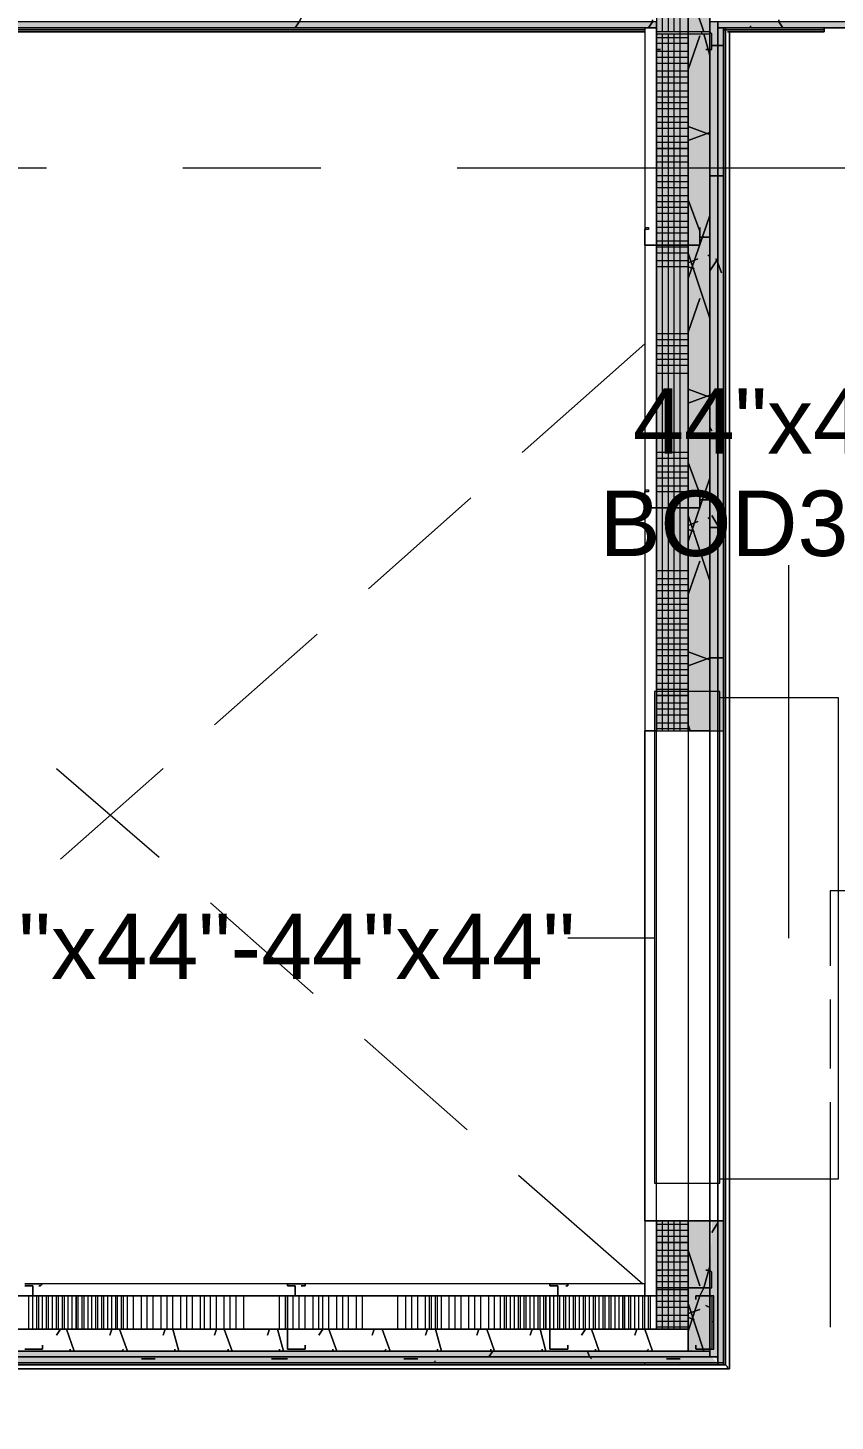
# Model space of a CAD drawing. Header units: metres. Extents: x -2 to 237, y -8 to 52.
# Drawn here: x 8.226 to 10.1, y 29.942 to 33.175 of the extents above; entities that cross this region are included whole.
import ezdxf

# ---------------------------------------------------------------- set-up
doc = ezdxf.new("R2010")
doc.units = ezdxf.units.M
doc.layers.add('HVAC - Ductos', color=5, linetype='Continuous', lineweight=0)
doc.layers.add('PDF4_Text', color=7, linetype='Continuous', lineweight=0)
doc.layers.add('PDF4_Geometry', color=7, linetype='Continuous', lineweight=0, true_color=0xaaaaaa)
doc.layers.add('PDF4_Solid Fills', color=7, linetype='Continuous', lineweight=0, true_color=0xffffff)
doc.styles.add('PDF Helvetica', font='')
doc.styles.get('PDF Helvetica').set_extended_font_data('Helvetica')

msp = doc.modelspace()

# ---------------------------------------------------------------- hatches: boundary and pattern name
at = {"layer": 'PDF4_Solid Fills', "lineweight": 0, "transparency": 33554559}
h = msp.add_hatch(color=256, dxfattribs=at)
h.paths.add_polyline_path([(9.8269, 33.1883), (9.8269, 33.1745), (12.2552, 33.1745), (12.2552, 33.1883)])
h.paths.add_polyline_path([(6.464, 33.1745), (6.464, 33.3715), (6.4457, 33.3715), (6.4457, 33.1745)])
h.paths.add_polyline_path([(6.6472, 33.1883), (6.6472, 33.1745), (9.6849, 33.1745), (9.6849, 33.1883)])
h.paths.add_polyline_path([(16.2778, 33.1883), (12.3972, 33.1883), (12.3972, 33.1745), (16.2778, 33.1745)])
h = msp.add_hatch(color=256, dxfattribs=at)
h.paths.add_polyline_path([(9.6849, 31.5435), (9.7582, 31.5435), (9.7582, 33.2065), (9.6849, 33.2065)])
h.paths.add_polyline_path([(9.6849, 30.1552), (9.7582, 30.1552), (9.7582, 30.4072), (9.6849, 30.4072)])
h = msp.add_hatch(color=256, dxfattribs=at)
h.paths.add_polyline_path([(9.6849, 31.5435), (9.7582, 31.5435), (9.7582, 33.2065), (9.6849, 33.2065)])
h.paths.add_polyline_path([(9.6849, 30.1552), (9.7582, 30.1552), (9.7582, 30.4072), (9.6849, 30.4072)])
h = msp.add_hatch(color=256, dxfattribs=at)
h.paths.add_polyline_path([(9.8086, 31.5435), (9.8086, 33.2065), (9.7582, 33.2065), (9.7582, 31.5435)])
h.paths.add_polyline_path([(9.8086, 30.4072), (9.7582, 30.4072), (9.7582, 30.1048), (9.7765, 30.1094), (9.8086, 30.1094)])
h = msp.add_hatch(color=256, dxfattribs=at)
h.paths.add_polyline_path([(9.8086, 31.5435), (9.8086, 33.2065), (9.7582, 33.2065), (9.7582, 31.5435)])
h.paths.add_polyline_path([(9.8086, 30.4072), (9.7582, 30.4072), (9.7582, 30.1048), (9.7674, 30.1094), (9.8086, 30.1094)])
h = msp.add_hatch(color=256, dxfattribs=at)
h.paths.add_polyline_path([(9.8269, 31.5435), (9.8269, 33.1883), (9.8086, 33.1883), (9.8086, 31.5435)])
h.paths.add_polyline_path([(9.8132, 30.4072), (9.8086, 30.2331), (9.8086, 30.0911), (9.8269, 30.0911), (9.8269, 30.4072)])
h = msp.add_hatch(color=256, dxfattribs=at)
h.paths.add_polyline_path([(9.8269, 31.5435), (9.8269, 33.1883), (9.8086, 33.1883), (9.8086, 31.5435)])
h.paths.add_polyline_path([(9.8132, 30.4072), (9.8086, 30.1094), (9.8086, 30.0911), (9.8269, 30.0911), (9.8269, 30.4072)])
h = msp.add_hatch(color=256, dxfattribs=at)
h.paths.add_polyline_path([(9.8269, 31.5435), (9.8406, 31.5435), (9.8406, 33.1745), (9.8269, 33.1745)])
h.paths.add_polyline_path([(9.8406, 30.4072), (9.8269, 30.4072), (9.8269, 30.0773), (9.8406, 30.0773)])
h = msp.add_hatch(color=256, dxfattribs=at)
h.paths.add_polyline_path([(9.8269, 31.5435), (9.8406, 31.5435), (9.8406, 33.1745), (9.8269, 33.1745)])
h.paths.add_polyline_path([(9.8406, 30.4072), (9.8269, 30.4072), (9.8269, 30.0773), (9.8406, 30.0773)])
msp.add_hatch(color=256, dxfattribs=at).paths.add_polyline_path([(6.6656, 30.0956), (9.7883, 30.0911), (9.8086, 30.0911), (9.8086, 30.1048), (6.6472, 30.1048), (6.6472, 30.0911), (6.6473, 30.0911), (6.661, 30.0956)])
h = msp.add_hatch(color=256, dxfattribs=at)
h.paths.add_polyline_path([(6.6656, 30.0773), (9.6574, 30.0773), (9.8255, 30.0727), (9.8269, 30.0727), (9.8269, 30.0773), (9.8132, 30.0911), (6.6656, 30.0911)])
h.paths.add_polyline_path([(9.8269, 30.0819), (9.8269, 30.0911), (9.8178, 30.0911), (9.8224, 30.0865)])

# ---------------------------------------------------------------- linework, layer by layer
at = {"layer": 'HVAC - Ductos', "lineweight": 0}
for points in [[(9.9919, 31.0623), (9.9919, 31.9283)], [(10.198, 31.1723), (10.0881, 31.1723), (10.0881, 30.9983)], [(9.6803, 31.0623), (9.4787, 31.0623)], [(10.0881, 30.9203), (10.0881, 30.76)], [(10.0881, 30.6821), (10.0881, 30.5034), (10.0881, 30.1598)]]:
    msp.add_lwpolyline(points, dxfattribs=at)
for points in [[(9.6803, 31.6351), (9.6803, 30.4943), (9.8315, 30.4943), (9.8315, 31.6351)], [(9.8315, 31.6213), (10.1064, 31.6213), (10.1064, 30.5034), (9.8315, 30.5034)]]:
    msp.add_lwpolyline(points, close=True, dxfattribs=at)
at = {"layer": 'PDF4_Geometry', "lineweight": 0}
for points in [[(16.1633, 30.0544), (16.2778, 30.0544), (16.2778, 27.0947), (16.4932, 27.0947), (16.4932, 33.2845), (18.7565, 33.2845), (18.7565, 33.3898), (16.2778, 33.3898), (6.4457, 33.3898), (6.4457, 33.1745), (6.4457, 27.1771), (6.6656, 27.1771), (6.6656, 30.0727), (9.6574, 30.0727), (9.8406, 30.0727), (9.8406, 30.4072), (9.6574, 30.4072), (9.6574, 30.2606), (9.4787, 30.2606)], [(9.7582, 33.2065), (9.7582, 33.1745), (9.7582, 33.1653), (9.7582, 32.6705), (9.7582, 32.0611), (9.7582, 31.5435), (9.7582, 30.4072), (9.8086, 30.4072), (9.8086, 31.5435), (9.8269, 31.5435), (9.8269, 30.4072), (9.8269, 30.0911), (9.8086, 30.0911), (9.6574, 30.0911), (6.6656, 30.0911), (6.661, 30.0911), (6.6472, 30.0911), (6.6472, 27.1771), (6.6472, 27.1405), (6.6472, 24.8588)], [(12.2689, 33.2065), (9.8086, 33.2065), (9.8086, 33.1883), (9.8086, 33.1745), (9.8086, 31.5435), (9.7582, 31.5435)], [(6.6335, 33.1883), (6.6335, 33.1745), (6.6335, 30.2331), (6.6335, 30.1552), (6.6656, 30.1552), (6.6748, 30.1552), (6.7985, 30.1552), (7.2016, 30.1552), (7.6094, 30.1552), (8.2188, 30.1552), (8.8281, 30.1552), (9.4375, 30.1552), (9.6574, 30.1552), (9.6849, 30.1552), (9.7582, 30.1552), (9.7582, 30.2514), (9.7582, 30.4072), (9.6849, 30.4072), (9.6574, 30.4072), (9.6574, 31.5435), (9.8406, 31.5435)], [(9.6849, 33.1883), (6.6472, 33.1883), (6.6472, 33.1745), (6.6472, 30.2331), (6.661, 30.2331), (6.661, 30.2606), (6.6656, 30.2606), (6.6656, 33.1699), (9.6574, 33.1699), (6.6656, 33.1699), (6.6656, 30.2606), (6.6656, 33.1745), (6.6656, 30.2606)], [(9.6574, 33.1745), (6.7343, 33.1745), (9.6574, 33.1745), (6.6656, 33.1745), (9.6574, 33.1745), (6.6656, 33.1745), (9.6574, 33.1745), (6.661, 33.1745)], [(6.661, 33.1745), (9.6574, 33.1745), (6.661, 33.1745)], [(6.7985, 30.2606), (6.6656, 30.2606), (6.6656, 33.1745), (9.6574, 33.1745), (9.6574, 31.5435), (9.8406, 31.5435), (9.8406, 33.1745), (12.2369, 33.1745), (12.2369, 30.0544), (12.4247, 30.0544), (13.144, 30.0544), (13.144, 30.2376), (12.4247, 30.2376), (12.4247, 30.8379)], [(6.6656, 30.2331), (9.6574, 30.2331), (9.6849, 30.2331), (9.6849, 30.4072), (9.6849, 31.5435), (9.6574, 31.5435), (9.6574, 30.4072), (9.8406, 30.4072), (9.8406, 31.5435), (9.8406, 33.1745), (9.8406, 30.0727), (9.8406, 30.0773), (9.8269, 30.0773), (9.6574, 30.0773), (6.6656, 30.0773)], [(9.8269, 30.0773), (9.8269, 30.0727), (9.8406, 30.0727), (9.8452, 30.0727), (9.8498, 30.0681), (9.8498, 30.0635), (9.8544, 30.0635), (6.6748, 30.0635), (9.8544, 30.0635), (6.6748, 30.0635), (9.8544, 30.0635), (9.8498, 30.0635), (9.8498, 30.0681), (9.8452, 30.0727), (9.8406, 30.0727), (9.8406, 33.1699), (9.8406, 30.0727), (9.8452, 30.0727), (9.8498, 30.0681), (9.8498, 30.0635), (9.8544, 30.0635), (9.8544, 33.1653), (9.8544, 30.0635), (9.8544, 33.1653), (10.0743, 33.1653), (9.8498, 33.1653), (10.0743, 33.1653), (10.0743, 33.1699), (9.8406, 33.1699), (10.0743, 33.1699), (10.0743, 33.1745), (10.0743, 33.1699), (10.0743, 33.1653), (9.8544, 33.1653), (9.8544, 30.0635), (9.8498, 30.0635), (9.8498, 30.0681), (9.8452, 30.0727), (9.8406, 30.0727), (6.6656, 30.0727), (9.8452, 30.0727), (9.8452, 33.1745), (9.8452, 30.0727), (6.6656, 30.0727), (9.8406, 30.0727), (9.8406, 33.1745), (10.0743, 33.1745)], [(14.2711, 30.0865), (14.2711, 30.0727), (13.144, 30.0727), (12.4247, 30.0727), (12.2689, 30.0727), (12.2552, 30.0727), (12.2552, 33.1745), (12.2552, 33.1883), (9.8269, 33.1883), (9.8269, 33.1745), (9.8269, 31.5435), (9.8406, 31.5435), (9.8406, 30.4072), (9.8406, 30.0773), (9.8406, 30.0727), (9.8269, 30.0727), (9.6574, 30.0727)], [(9.6849, 30.4072), (9.6849, 31.5435), (9.6849, 32.0611), (9.6849, 32.6705), (9.6849, 33.1745), (9.6849, 33.1883)], [(12.2415, 33.1745), (9.8406, 33.1745), (10.0743, 33.1745), (9.8452, 33.1745), (9.8452, 30.0727), (9.8452, 33.1745), (10.0743, 33.1745), (9.8406, 33.1745), (10.0743, 33.1745), (12.0032, 33.1745)], [(9.8406, 33.1745), (12.2415, 33.1745), (9.8406, 33.1745)], [(8.2692, 32.8492), (7.0001, 32.8492)], [(8.906, 32.8492), (8.5853, 32.8492)], [(10.4912, 32.8492), (9.2222, 32.8492)], [(9.8086, 32.7071), (9.8086, 32.7117), (9.8086, 32.7071)], [(9.3734, 32.1895), (9.6574, 32.4414)], [(9.8086, 32.0978), (9.8086, 32.1024), (9.8086, 32.0978)], [(9.016, 31.8733), (9.2542, 32.0841)], [(8.6586, 31.5572), (8.8969, 31.768)], [(9.8086, 31.5435), (9.8086, 30.4072), (9.8086, 30.2331), (9.8086, 30.1094), (9.8086, 30.2331), (9.8086, 30.4072), (9.7582, 30.4072), (9.7582, 30.2514), (9.7582, 30.1048), (9.8086, 30.1048), (9.7582, 30.1048), (9.6574, 30.1048), (6.6656, 30.1048), (6.6472, 30.1048), (6.6335, 30.1048), (6.6335, 30.1552)], [(9.6849, 31.5435), (9.7582, 31.5435), (9.7582, 30.4072)], [(9.8086, 30.4072), (9.8269, 30.4072), (9.8269, 31.5435)], [(8.292, 31.4564), (8.5303, 31.2502)], [(8.3012, 31.2456), (8.5395, 31.4564)], [(8.6494, 31.1448), (8.8877, 30.9341)], [(9.0068, 30.8287), (9.245, 30.6179)], [(9.3642, 30.5125), (9.6528, 30.2606)], [(9.8269, 30.4072), (9.8406, 30.4072)], [(9.8406, 30.0727), (9.8406, 30.4072), (9.8406, 30.0727)], [(6.7985, 30.2606), (6.661, 30.2606), (6.661, 30.2331), (9.6574, 30.2331), (9.6574, 30.2606), (9.4787, 30.2606)], [(8.2188, 30.2606), (8.2554, 30.2606), (8.26, 30.2606), (8.2554, 30.256), (8.2508, 30.256), (8.2554, 30.256), (8.26, 30.2606), (8.2554, 30.2606), (8.2188, 30.2606)], [(8.2188, 30.256), (8.2371, 30.256), (8.2371, 30.2331), (8.2188, 30.2331)], [(8.2188, 30.2331), (8.26, 30.2331), (8.2371, 30.2331), (8.2371, 30.256), (8.2188, 30.256)], [(8.8281, 30.2606), (8.2554, 30.2606)], [(8.8281, 30.2606), (8.2554, 30.2606)], [(9.4375, 30.2606), (8.8694, 30.2606)], [(9.4375, 30.2606), (8.8694, 30.2606)], [(8.2188, 30.1094), (8.2554, 30.1094), (8.26, 30.1094), (8.26, 30.1186), (8.26, 30.1094), (8.2554, 30.1094), (8.2188, 30.1094)], [(6.6656, 23.4157), (6.6656, 30.0727), (6.6656, 23.4157), (6.6656, 30.0727), (9.8452, 30.0727), (6.6656, 30.0727), (6.6656, 23.4157), (6.6656, 30.0727), (6.6656, 23.4157)]]:
    msp.add_lwpolyline(points, dxfattribs=at)
at = {"layer": 'PDF4_Geometry', "color": 254, "lineweight": 0, "true_color": 0xeaeaea}
for points in [[(8.8556, 33.1883), (8.8602, 33.1974), (8.8556, 33.1883), (8.8464, 33.1745)], [(9.6757, 33.1883), (9.6757, 33.1928), (9.6757, 33.1883), (9.6665, 33.1745)], [(9.9002, 33.1745), (9.9048, 33.1791)], [(9.969, 33.1928), (9.969, 33.1883), (9.9781, 33.1745), (9.969, 33.1883)], [(9.8406, 33.1333), (9.8269, 33.1333), (9.8132, 33.1333), (9.8269, 33.1333)], [(9.6849, 32.895), (9.7582, 32.895)], [(9.8406, 32.8309), (9.8269, 32.8309), (9.8086, 32.8309), (9.8269, 32.8309)], [(9.8086, 32.6109), (9.8269, 32.6385)], [(9.8269, 32.6293), (9.8361, 32.6064), (9.8269, 32.6293), (9.8224, 32.6385)], [(9.8086, 32.249), (9.8132, 32.2398)], [(9.8406, 32.2215), (9.8269, 32.2215), (9.8086, 32.2215), (9.8269, 32.2215)], [(9.8269, 32.0199), (9.8269, 32.0153), (9.8269, 32.0199), (9.8132, 32.0429)], [(9.8406, 32.0153), (9.8269, 32.0153), (9.8086, 32.0153), (9.8269, 32.0153)], [(9.8406, 31.7129), (9.8269, 31.7129), (9.8086, 31.7129), (9.8269, 31.7129)], [(9.6849, 31.6259), (9.7582, 31.6259)], [(9.8269, 30.4026), (9.8269, 30.4072), (9.8269, 30.4026), (9.8132, 30.3797)], [(9.6849, 30.3568), (9.7582, 30.3568)], [(8.3379, 30.2331), (8.3379, 30.1552)], [(9.4283, 30.2331), (9.4283, 30.1552)], [(9.607, 30.2331), (9.607, 30.1552)], [(9.2954, 30.0911), (9.3046, 30.1048)], [(9.5291, 30.0911), (9.5337, 30.0865), (9.5291, 30.0911), (9.5245, 30.1048)], [(8.5211, 30.0865), (8.4891, 30.0865)], [(8.8281, 30.0865), (8.7915, 30.0865)], [(9.1305, 30.0865), (9.0985, 30.0865)], [(9.1672, 30.0773), (9.1718, 30.0819)], [(9.7399, 30.0865), (9.7078, 30.0865)]]:
    msp.add_lwpolyline(points, close=True, dxfattribs=at)
at = {"layer": 'PDF4_Geometry', "lineweight": 0}
for points in [[(9.6849, 31.5435), (9.7582, 31.5435), (9.7582, 32.0611), (9.7582, 32.6705), (9.7582, 33.1653), (9.7582, 33.2065), (9.6849, 33.2065), (9.6849, 32.6705), (9.6849, 32.0611)], [(9.7582, 31.5435), (9.8086, 31.5435), (9.8086, 33.2065), (9.7582, 33.2065), (9.7582, 33.1653), (9.7582, 32.6705), (9.7582, 32.0611)], [(9.6849, 33.1745), (9.6849, 33.1883), (6.6472, 33.1883), (6.6472, 33.1745)], [(6.6748, 33.1653), (9.6574, 33.1653)], [(6.6748, 33.1653), (9.6574, 33.1653)], [(9.6849, 33.1745), (9.6574, 33.1745)], [(9.6574, 31.5435), (9.6849, 31.5435), (9.6849, 32.0611), (9.6849, 32.6705), (9.6849, 33.1745), (9.6574, 33.1745)], [(9.8086, 33.1241), (9.7994, 33.1241), (9.8086, 33.1241), (9.8132, 33.1241), (9.8132, 33.1607), (9.8086, 33.1653), (9.6849, 33.1653), (9.6849, 33.1607), (9.6849, 33.1241), (9.6941, 33.1241), (9.6849, 33.1241), (9.6849, 33.1607), (9.8086, 33.1607)], [(9.8086, 31.5435), (9.8269, 31.5435), (9.8269, 33.1883), (9.8086, 33.1883)], [(9.8269, 33.1883), (9.8269, 33.1745), (12.2552, 33.1745), (12.2552, 33.1883)], [(9.8269, 31.5435), (9.8406, 31.5435), (9.8406, 33.1745), (9.8269, 33.1745)], [(9.8406, 31.5435), (9.8406, 33.1745), (9.8406, 31.5435), (9.8406, 30.4072)], [(10.0743, 33.1699), (10.0743, 33.1653)], [(9.7857, 32.6889), (9.8086, 32.6889), (9.8086, 32.6705), (9.8086, 32.7071), (9.8086, 32.7026), (9.8086, 32.7071), (9.8086, 32.6705), (9.8086, 32.6889), (9.7857, 32.6889), (9.7857, 32.6705), (9.6619, 32.6705), (9.6574, 32.6705), (9.6574, 32.7071), (9.6619, 32.7117), (9.6665, 32.7117), (9.6665, 32.7071), (9.6619, 32.7071), (9.6574, 32.7071), (9.6574, 32.6705), (9.6619, 32.6705), (9.7857, 32.6705), (9.7857, 32.7117)], [(9.7857, 32.0795), (9.8086, 32.0795), (9.8086, 32.0611), (9.8086, 32.0978), (9.8086, 32.0933), (9.8086, 32.0978), (9.8086, 32.0611), (9.8086, 32.0795), (9.7857, 32.0795), (9.7857, 32.0611), (9.6619, 32.0611), (9.6574, 32.0611), (9.6574, 32.0978), (9.6619, 32.1024), (9.6665, 32.1024), (9.6665, 32.0978), (9.6619, 32.0978), (9.6574, 32.0978), (9.6574, 32.0611), (9.6619, 32.0611), (9.7857, 32.0611), (9.7857, 32.1024)], [(9.6849, 30.4072), (9.6574, 30.4072), (9.6574, 30.2331), (9.6849, 30.2331)], [(9.7582, 30.4072), (9.6849, 30.4072), (9.6849, 30.1552), (9.7582, 30.1552), (9.7582, 30.2514)], [(9.8269, 30.4072), (9.8086, 30.4072), (9.8086, 30.2331), (9.8086, 30.1094), (9.8086, 30.0911), (9.8269, 30.0911)], [(9.8406, 30.4072), (9.8269, 30.4072), (9.8269, 30.0773), (9.8406, 30.0773)], [(9.6849, 30.2881), (9.6849, 30.2927), (9.6941, 30.2927), (9.6849, 30.2927), (9.6849, 30.2881), (9.6849, 30.2514), (9.8086, 30.2514), (9.8132, 30.2514), (9.8132, 30.2881), (9.8086, 30.2927), (9.7994, 30.2927), (9.8086, 30.2927), (9.8086, 30.2881), (9.8086, 30.2514), (9.6849, 30.2514)], [(8.8694, 30.2331), (8.8464, 30.2331), (8.8464, 30.256), (8.8281, 30.256), (8.8281, 30.2606), (8.8694, 30.2606), (8.8694, 30.256), (8.8602, 30.256), (8.8694, 30.256), (8.8694, 30.2606), (8.8281, 30.2606), (8.8281, 30.256), (8.8464, 30.256), (8.8464, 30.2331), (8.8281, 30.2331), (8.8281, 30.1094), (8.8648, 30.1094), (8.8694, 30.1094), (8.8694, 30.1186), (8.8694, 30.1094), (8.8648, 30.1094), (8.8281, 30.1094), (8.8281, 30.2331)], [(9.4787, 30.2331), (9.4558, 30.2331), (9.4558, 30.256), (9.4375, 30.256), (9.4375, 30.2606), (9.4787, 30.2606), (9.4787, 30.256), (9.4741, 30.256), (9.4787, 30.256), (9.4787, 30.2606), (9.4375, 30.2606), (9.4375, 30.256), (9.4558, 30.256), (9.4558, 30.2331), (9.4375, 30.2331), (9.4375, 30.1094), (9.4787, 30.1094), (9.4787, 30.1186), (9.4787, 30.1094), (9.4375, 30.1094), (9.4375, 30.2331)], [(6.6335, 30.1552), (6.6748, 30.1552), (6.7985, 30.1552), (7.2016, 30.1552), (7.6094, 30.1552), (8.2188, 30.1552), (8.8281, 30.1552), (9.4375, 30.1552), (9.6849, 30.1552), (9.6849, 30.2331), (6.6335, 30.2331)], [(9.7765, 30.1094), (9.7765, 30.1186), (9.7765, 30.1094), (9.8132, 30.1094), (9.8178, 30.1094), (9.8178, 30.2331), (9.8132, 30.2331), (9.7765, 30.2331), (9.7765, 30.224), (9.7765, 30.2331), (9.8132, 30.2331), (9.8132, 30.1094)], [(9.7582, 30.1552), (9.4375, 30.1552), (8.8281, 30.1552), (8.2188, 30.1552), (7.6094, 30.1552), (7.2016, 30.1552), (6.7985, 30.1552), (6.6748, 30.1552), (6.6335, 30.1552), (6.6335, 30.1048), (9.7582, 30.1048)], [(9.8086, 30.1048), (6.6472, 30.1048), (6.6472, 30.0911), (9.8086, 30.0911)], [(6.661, 30.0773), (9.8269, 30.0773), (9.8269, 30.0911), (6.661, 30.0911)], [(6.6656, 30.0727), (9.8406, 30.0727), (9.8406, 30.0773), (6.6656, 30.0773)], [(9.8406, 30.0727), (6.6656, 30.0727)]]:
    msp.add_lwpolyline(points, close=True, dxfattribs=at)
at = {"layer": 'PDF4_Geometry', "color": 254, "lineweight": 0, "true_color": 0xeaeaea}
for points in [[(9.6986, 33.1653), (9.6986, 33.2065)], [(9.7124, 33.1653), (9.7124, 33.2065)], [(9.7261, 33.1653), (9.7261, 33.2065)], [(9.7399, 31.5435), (9.7399, 32.0611), (9.7399, 32.6705), (9.7399, 33.2065)], [(9.7582, 31.5435), (9.7582, 32.0611), (9.7582, 32.6705), (9.7582, 33.2065)], [(9.7582, 33.1653), (9.6849, 33.1653)], [(9.7582, 33.1516), (9.6849, 33.1516)], [(9.7582, 33.1379), (9.6849, 33.1379)], [(9.6986, 31.5435), (9.6986, 32.0611), (9.6986, 32.6705), (9.6986, 33.1607)], [(9.7124, 31.5435), (9.7124, 33.1607)], [(9.7261, 31.5435), (9.7261, 33.1607)], [(9.7582, 33.1195), (9.6849, 33.1195)], [(9.7582, 33.1058), (9.6849, 33.1058)], [(9.7582, 33.092), (9.6849, 33.092)], [(9.7582, 33.0737), (9.6849, 33.0737)], [(9.7582, 33.06), (9.6849, 33.06)], [(9.7582, 33.0462), (9.6849, 33.0462)], [(9.7582, 33.0279), (9.6849, 33.0279)], [(9.7582, 33.0141), (9.6849, 33.0141)], [(9.7582, 33.0004), (9.6849, 33.0004)], [(9.7582, 32.9866), (9.6849, 32.9866)], [(9.7582, 32.9683), (9.6849, 32.9683)], [(9.7582, 32.9546), (9.6849, 32.9546)], [(9.7582, 32.9408), (9.6849, 32.9408)], [(9.7582, 32.9225), (9.6849, 32.9225)], [(9.7582, 32.9088), (9.6849, 32.9088)], [(9.7582, 32.8767), (9.6849, 32.8767)], [(9.7582, 32.863), (9.6849, 32.863)], [(9.7582, 32.8492), (9.6849, 32.8492)], [(9.7582, 32.8309), (9.6849, 32.8309)], [(9.7582, 32.8171), (9.6849, 32.8171)], [(9.7582, 32.8034), (9.6849, 32.8034)], [(9.7582, 32.7851), (9.6849, 32.7851)], [(9.7582, 32.7713), (9.6849, 32.7713)], [(9.7582, 32.7576), (9.6849, 32.7576)], [(9.7582, 32.7438), (9.6849, 32.7438)], [(9.7582, 32.7255), (9.6849, 32.7255)], [(9.7582, 32.7117), (9.6849, 32.7117)], [(9.7582, 32.698), (9.6849, 32.698)], [(9.7582, 32.6797), (9.6849, 32.6797)], [(9.7582, 32.6659), (9.6849, 32.6659)], [(9.7582, 32.6522), (9.6849, 32.6522)], [(9.7582, 32.6339), (9.6849, 32.6339)], [(9.7582, 32.6201), (9.6849, 32.6201)], [(9.7582, 32.4644), (9.6849, 32.4644)], [(9.7582, 32.4506), (9.6849, 32.4506)], [(9.7582, 32.4368), (9.6849, 32.4368)], [(9.7582, 32.4185), (9.6849, 32.4185)], [(9.7582, 32.4048), (9.6849, 32.4048)], [(9.7582, 32.391), (9.6849, 32.391)], [(9.7582, 32.3727), (9.6849, 32.3727)], [(9.7582, 32.1895), (9.6849, 32.1895)], [(9.7582, 32.1757), (9.6849, 32.1757)], [(9.7582, 32.1573), (9.6849, 32.1573)], [(9.7582, 32.1436), (9.6849, 32.1436)], [(9.7582, 32.1299), (9.6849, 32.1299)], [(9.7582, 32.1115), (9.6849, 32.1115)], [(9.7582, 32.0978), (9.6849, 32.0978)], [(9.7582, 31.9146), (9.6849, 31.9146)], [(9.7582, 31.8962), (9.6849, 31.8962)], [(9.7582, 31.8824), (9.6849, 31.8824)], [(9.7582, 31.8688), (9.6849, 31.8688)], [(9.7582, 31.8504), (9.6849, 31.8504)], [(9.7582, 31.8366), (9.6849, 31.8366)], [(9.7582, 31.8229), (9.6849, 31.8229)], [(9.7582, 31.8046), (9.6849, 31.8046)], [(9.7582, 31.7908), (9.6849, 31.7908)], [(9.7582, 31.7771), (9.6849, 31.7771)], [(9.7582, 31.7588), (9.6849, 31.7588)], [(9.7582, 31.745), (9.6849, 31.745)], [(9.7582, 31.7313), (9.6849, 31.7313)], [(9.7582, 31.7175), (9.6849, 31.7175)], [(9.7582, 31.6992), (9.6849, 31.6992)], [(9.7582, 31.6855), (9.6849, 31.6855)], [(9.7582, 31.6717), (9.6849, 31.6717)], [(9.7582, 31.6534), (9.6849, 31.6534)], [(9.7582, 31.6397), (9.6849, 31.6397)], [(9.7582, 31.6075), (9.6849, 31.6075)], [(9.7582, 31.5939), (9.6849, 31.5939)], [(9.7582, 31.5801), (9.6849, 31.5801)], [(9.7582, 31.5617), (9.6849, 31.5617)], [(9.7582, 31.548), (9.6849, 31.548)], [(9.7582, 30.3981), (9.6849, 30.3981)], [(9.7582, 30.3843), (9.6849, 30.3843)], [(9.6986, 30.1552), (9.6986, 30.2514), (9.6986, 30.4072)], [(9.7124, 30.1552), (9.7124, 30.2514), (9.7124, 30.4072)], [(9.7261, 30.1552), (9.7261, 30.2514), (9.7261, 30.4072)], [(9.7399, 30.1552), (9.7399, 30.4072)], [(9.7582, 30.1552), (9.7582, 30.4072)], [(9.7582, 30.3705), (9.6849, 30.3705)], [(9.7582, 30.3384), (9.6849, 30.3384)], [(9.7582, 30.3247), (9.6849, 30.3247)], [(9.7582, 30.311), (9.6849, 30.311)], [(9.7582, 30.2927), (9.6849, 30.2927)], [(9.7582, 30.2789), (9.6849, 30.2789)], [(9.7582, 30.2652), (9.6849, 30.2652)], [(8.228, 30.1552), (8.228, 30.2331)], [(8.2371, 30.1552), (8.2371, 30.2331)], [(8.2462, 30.1552), (8.2462, 30.2331)], [(8.2508, 30.1552), (8.2508, 30.2331)], [(8.26, 30.1552), (8.26, 30.2331)], [(8.2692, 30.1552), (8.2692, 30.2331)], [(8.2738, 30.1552), (8.2738, 30.2331)], [(8.2829, 30.1552), (8.2829, 30.2331)], [(8.292, 30.1552), (8.292, 30.2331)], [(8.2966, 30.1552), (8.2966, 30.2331)], [(8.3058, 30.1552), (8.3058, 30.2331)], [(8.3104, 30.1552), (8.3104, 30.2331)], [(8.3196, 30.1552), (8.3196, 30.2331)], [(8.3287, 30.1552), (8.3287, 30.2331)], [(8.3425, 30.1552), (8.3425, 30.2331)], [(8.3516, 30.1552), (8.3516, 30.2331)], [(8.3562, 30.1552), (8.3562, 30.2331)], [(8.3654, 30.1552), (8.3654, 30.2331)], [(8.3745, 30.1552), (8.3745, 30.2331)], [(8.3837, 30.1552), (8.3837, 30.2331)], [(8.3883, 30.1552), (8.3883, 30.2331)], [(8.3975, 30.1552), (8.3975, 30.2331)], [(8.402, 30.1552), (8.402, 30.2331)], [(8.4112, 30.1552), (8.4112, 30.2331)], [(8.4204, 30.1552), (8.4204, 30.2331)], [(8.4295, 30.1552), (8.4295, 30.2331)], [(8.4341, 30.1552), (8.4341, 30.2331)], [(8.4433, 30.1552), (8.4433, 30.2331)], [(8.4479, 30.1552), (8.4479, 30.2331)], [(8.457, 30.1552), (8.457, 30.2331)], [(8.4707, 30.1552), (8.4707, 30.2331)], [(8.4891, 30.1552), (8.4891, 30.2331)], [(8.5029, 30.1552), (8.5029, 30.2331)], [(8.5166, 30.1552), (8.5166, 30.2331)], [(8.5349, 30.1552), (8.5349, 30.2331)], [(8.5487, 30.1552), (8.5487, 30.2331)], [(8.5624, 30.1552), (8.5624, 30.2331)], [(8.5807, 30.1552), (8.5807, 30.2331)], [(8.5945, 30.1552), (8.5945, 30.2331)], [(8.6082, 30.1552), (8.6082, 30.2331)], [(8.6265, 30.1552), (8.6265, 30.2331)], [(8.6357, 30.1552), (8.6357, 30.2331)], [(8.6494, 30.1552), (8.6494, 30.2331)], [(8.6632, 30.1552), (8.6632, 30.2331)], [(8.6815, 30.1552), (8.6815, 30.2331)], [(8.6953, 30.1552), (8.6953, 30.2331)], [(8.709, 30.1552), (8.709, 30.2331)], [(8.7273, 30.1552), (8.7273, 30.2331)], [(8.8098, 30.1552), (8.8098, 30.2331)], [(8.8236, 30.1552), (8.8236, 30.2331)], [(8.8418, 30.1552), (8.8418, 30.2331)], [(8.8556, 30.1552), (8.8556, 30.2331)], [(8.8694, 30.1552), (8.8694, 30.2331)], [(8.8877, 30.1552), (8.8877, 30.2331)], [(8.9014, 30.1552), (8.9014, 30.2331)], [(8.9106, 30.1552), (8.9106, 30.2331)], [(8.9243, 30.1552), (8.9243, 30.2331)], [(8.9427, 30.1552), (8.9427, 30.2331)], [(8.9564, 30.1552), (8.9564, 30.2331)], [(8.9701, 30.1552), (8.9701, 30.2331)], [(8.9885, 30.1552), (8.9885, 30.2331)], [(9.0022, 30.1552), (9.0022, 30.2331)], [(9.0847, 30.1552), (9.0847, 30.2331)], [(9.103, 30.1552), (9.103, 30.2331)], [(9.1167, 30.1552), (9.1167, 30.2331)], [(9.1305, 30.1552), (9.1305, 30.2331)], [(9.1489, 30.1552), (9.1489, 30.2331)], [(9.158, 30.1552), (9.158, 30.2331)], [(9.1626, 30.1552), (9.1626, 30.2331)], [(9.1718, 30.1552), (9.1718, 30.2331)], [(9.1763, 30.1552), (9.1763, 30.2331)], [(9.1855, 30.1552), (9.1855, 30.2331)], [(9.2038, 30.1552), (9.2038, 30.2331)], [(9.2176, 30.1552), (9.2176, 30.2331)], [(9.2313, 30.1552), (9.2313, 30.2331)], [(9.2496, 30.1552), (9.2496, 30.2331)], [(9.2634, 30.1552), (9.2634, 30.2331)], [(9.2771, 30.1552), (9.2771, 30.2331)], [(9.2954, 30.1552), (9.2954, 30.2331)], [(9.3092, 30.1552), (9.3092, 30.2331)], [(9.323, 30.1552), (9.323, 30.2331)], [(9.3321, 30.1552), (9.3321, 30.2331)], [(9.3367, 30.1552), (9.3367, 30.2331)], [(9.3458, 30.1552), (9.3458, 30.2331)], [(9.355, 30.1552), (9.355, 30.2331)], [(9.3642, 30.1552), (9.3642, 30.2331)], [(9.3688, 30.1552), (9.3688, 30.2331)], [(9.3779, 30.1552), (9.3779, 30.2331)], [(9.3825, 30.1552), (9.3825, 30.2331)], [(9.3916, 30.1552), (9.3916, 30.2331)], [(9.4008, 30.1552), (9.4008, 30.2331)], [(9.41, 30.1552), (9.41, 30.2331)], [(9.4146, 30.1552), (9.4146, 30.2331)], [(9.4237, 30.1552), (9.4237, 30.2331)], [(9.4375, 30.1552), (9.4375, 30.2331)], [(9.4467, 30.1552), (9.4467, 30.2331)], [(9.4558, 30.1552), (9.4558, 30.2331)], [(9.4604, 30.1552), (9.4604, 30.2331)], [(9.4696, 30.1552), (9.4696, 30.2331)], [(9.4741, 30.1552), (9.4741, 30.2331)], [(9.4833, 30.1552), (9.4833, 30.2331)], [(9.4925, 30.1552), (9.4925, 30.2331)], [(9.4971, 30.1552), (9.4971, 30.2331)], [(9.5062, 30.1552), (9.5062, 30.2331)], [(9.5154, 30.1552), (9.5154, 30.2331)], [(9.5199, 30.1552), (9.5199, 30.2331)], [(9.5291, 30.1552), (9.5291, 30.2331)], [(9.5383, 30.1552), (9.5383, 30.2331)], [(9.5429, 30.1552), (9.5429, 30.2331)], [(9.552, 30.1552), (9.552, 30.2331)], [(9.5612, 30.1552), (9.5612, 30.2331)], [(9.5658, 30.1552), (9.5658, 30.2331)], [(9.5749, 30.1552), (9.5749, 30.2331)], [(9.5795, 30.1552), (9.5795, 30.2331)], [(9.5887, 30.1552), (9.5887, 30.2331)], [(9.5979, 30.1552), (9.5979, 30.2331)], [(9.6116, 30.1552), (9.6116, 30.2331)], [(9.6207, 30.1552), (9.6207, 30.2331)], [(9.6253, 30.1552), (9.6253, 30.2331)], [(9.6345, 30.1552), (9.6345, 30.2331)], [(9.6437, 30.1552), (9.6437, 30.2331)], [(9.6528, 30.1552), (9.6528, 30.2331)], [(9.6574, 30.1552), (9.6574, 30.2331)], [(9.6665, 30.1552), (9.6665, 30.2331)], [(9.6711, 30.1552), (9.6711, 30.2331)], [(9.7582, 30.2468), (9.6849, 30.2468)], [(9.7582, 30.2331), (9.6849, 30.2331)], [(9.7582, 30.2194), (9.6849, 30.2194)], [(9.7582, 30.2056), (9.6849, 30.2056)], [(9.7582, 30.1873), (9.6849, 30.1873)], [(9.7582, 30.1736), (9.6849, 30.1736)], [(9.7582, 30.1598), (9.6849, 30.1598)], [(9.6574, 30.0727), (9.6574, 30.0773)]]:
    msp.add_lwpolyline(points, dxfattribs=at)
at = {"layer": 'PDF4_Geometry', "color": 254, "lineweight": 0, "true_color": 0xdddddd}
for points in [[(9.7811, 33.2065), (9.7948, 33.1653)], [(9.7857, 33.1561), (9.7582, 33.0783)], [(9.7948, 33.1607), (9.8086, 33.1103)], [(9.7582, 32.9454), (9.8086, 32.9271)], [(9.8086, 32.9316), (9.7582, 32.9134)], [(9.7582, 32.7759), (9.7857, 32.7026)], [(9.8086, 32.7392), (9.7582, 32.5927)], [(9.7582, 32.6522), (9.8086, 32.501)], [(9.804, 32.6476), (9.8086, 32.6431)], [(9.7811, 32.6385), (9.7582, 32.6293)], [(9.7582, 32.6201), (9.772, 32.6155)], [(9.7857, 32.5468), (9.7582, 32.4689)], [(9.7582, 32.336), (9.8086, 32.3178)], [(9.8086, 32.3223), (9.7582, 32.304)], [(9.7582, 32.1665), (9.7857, 32.0933)], [(9.8086, 32.1299), (9.7582, 31.9832)], [(9.7582, 32.0429), (9.8086, 31.8916)], [(9.804, 32.0383), (9.8086, 32.0337)], [(9.7811, 32.0291), (9.7582, 32.0199)], [(9.7582, 32.0108), (9.772, 32.0062)], [(9.7857, 31.9375), (9.7582, 31.8596)], [(9.7582, 31.7267), (9.8086, 31.7083)], [(9.8086, 31.7129), (9.7582, 31.6946)], [(9.7582, 31.5572), (9.7628, 31.5435)], [(9.7582, 30.3384), (9.7857, 30.256)], [(9.7582, 30.1506), (9.7582, 30.1414), (9.7582, 30.1506), (9.7857, 30.2331), (9.7948, 30.2514), (9.8086, 30.3018), (9.7948, 30.2514), (9.7857, 30.2331)], [(9.7582, 30.2148), (9.7948, 30.1048)], [(9.7857, 30.201), (9.7582, 30.1918)], [(9.7994, 30.2102), (9.8086, 30.2056)], [(9.7582, 30.1827), (9.772, 30.1781)], [(8.3012, 30.1552), (8.292, 30.1414)], [(8.315, 30.1552), (8.3333, 30.1048)], [(8.4204, 30.1552), (8.4158, 30.1414)], [(8.4387, 30.1552), (8.457, 30.1048)], [(8.5441, 30.1552), (8.5395, 30.1414)], [(8.5624, 30.1552), (8.5761, 30.1048)], [(8.6632, 30.1552), (8.6586, 30.1414)], [(8.6815, 30.1552), (8.6998, 30.1048)], [(8.7869, 30.1552), (8.7823, 30.1414)], [(8.8052, 30.1552), (8.819, 30.1048)], [(8.9106, 30.1552), (8.9014, 30.1414)], [(8.9243, 30.1552), (8.9427, 30.1048)], [(9.0297, 30.1552), (9.0251, 30.1414)], [(9.0481, 30.1552), (9.0664, 30.1048)], [(9.1534, 30.1552), (9.1489, 30.1414)], [(9.1718, 30.1552), (9.1855, 30.1048)], [(9.2726, 30.1552), (9.268, 30.1414)], [(9.2909, 30.1552), (9.3092, 30.1048)], [(9.3962, 30.1552), (9.3916, 30.1414)], [(9.4146, 30.1552), (9.4283, 30.1048)], [(9.5199, 30.1552), (9.5108, 30.1414)], [(9.5337, 30.1552), (9.552, 30.1048)], [(9.6391, 30.1552), (9.6345, 30.1414)], [(9.6574, 30.1552), (9.6757, 30.1048)], [(8.3242, 30.1094), (8.3242, 30.1048)], [(8.4479, 30.1094), (8.4433, 30.1048)], [(8.5669, 30.1094), (8.5669, 30.1048)], [(8.6907, 30.1094), (8.6907, 30.1048)], [(8.8098, 30.1094), (8.8098, 30.1048)], [(8.9335, 30.1094), (8.9335, 30.1048)], [(9.0572, 30.1094), (9.0527, 30.1048)], [(9.1763, 30.1094), (9.1763, 30.1048)], [(9.3, 30.1094), (9.3, 30.1048)], [(9.4192, 30.1094), (9.4192, 30.1048)], [(9.5429, 30.1094), (9.5429, 30.1048)], [(9.6665, 30.1094), (9.6619, 30.1048)]]:
    msp.add_lwpolyline(points, close=True, dxfattribs=at)
at = {"layer": 'PDF4_Geometry', "color": 254, "lineweight": 0, "true_color": 0xd2d2d2}
for points in [[(9.7903, 33.1607), (9.7903, 33.1653)], [(9.8086, 30.2881), (9.8086, 30.2927)], [(9.8132, 30.1736), (9.8178, 30.1736)]]:
    msp.add_lwpolyline(points, dxfattribs=at)

# ---------------------------------------------------------------- texts
at = {"layer": 'PDF4_Text', "lineweight": 0, "attachment_point": 4, "style": 'PDF Helvetica'}
for s, insert, char_height in [('44"x44"', (9.6304, 32.2624), 0.1519), ('BOD3.03', (9.5525, 32.0241), 0.1519), ('FD-44"x44"-44"x44"', (7.6144, 31.0436), 0.151896)]:
    msp.add_mtext(s, dxfattribs=dict(at, insert=insert, char_height=char_height))

doc.saveas('drawing.dxf')
